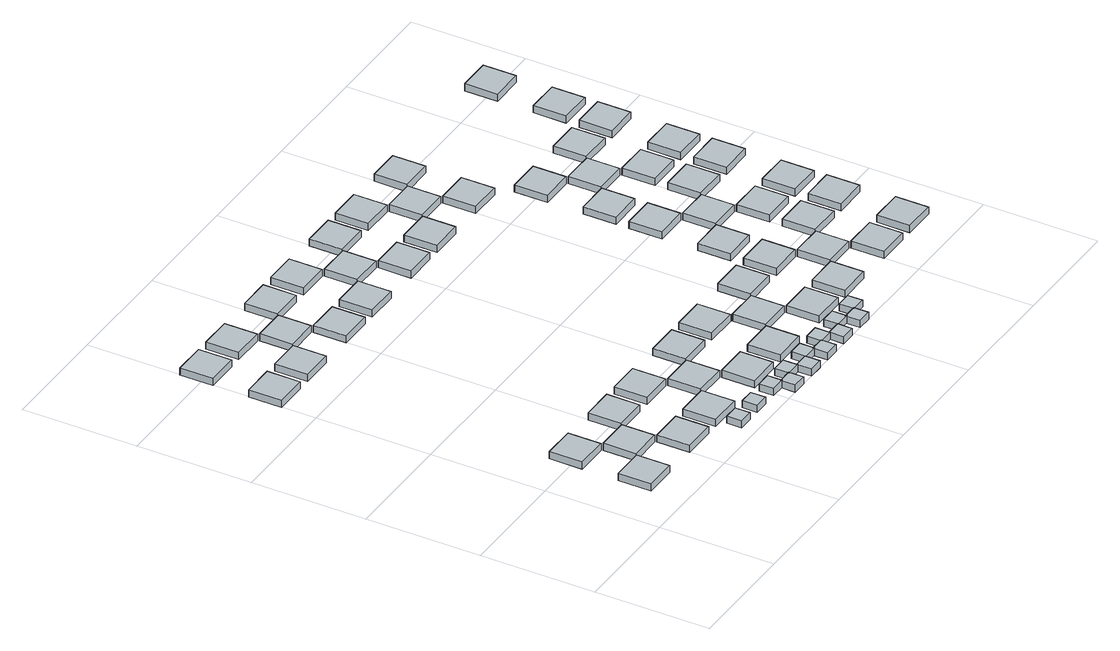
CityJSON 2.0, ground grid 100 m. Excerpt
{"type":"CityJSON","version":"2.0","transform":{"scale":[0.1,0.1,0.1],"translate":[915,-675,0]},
"CityObjects":{
"object1":{"type":"GenericCityObject","geometry":[{"type":"Solid","lod":"1","boundaries":[[[[0,1,2,3]],[[4,5,1,0]],[[5,6,2,1]],[[6,7,3,2]],[[7,4,0,3]],[[7,6,5,4]]]]}]},
"object2":{"type":"GenericCityObject","geometry":[{"type":"Solid","lod":"1","boundaries":[[[[8,9,10,11]],[[12,13,9,8]],[[13,14,10,9]],[[14,15,11,10]],[[15,12,8,11]],[[15,14,13,12]]]]}]},
"object3":{"type":"GenericCityObject","geometry":[{"type":"Solid","lod":"1","boundaries":[[[[16,17,18,19]],[[20,21,17,16]],[[21,22,18,17]],[[22,23,19,18]],[[23,20,16,19]],[[23,22,21,20]]]]}]},
"object4":{"type":"GenericCityObject","geometry":[{"type":"Solid","lod":"1","boundaries":[[[[24,25,26,27]],[[28,29,25,24]],[[29,30,26,25]],[[30,31,27,26]],[[31,28,24,27]],[[31,30,29,28]]]]}]},
"object5":{"type":"GenericCityObject","geometry":[{"type":"Solid","lod":"1","boundaries":[[[[32,33,34,35]],[[36,37,33,32]],[[37,38,34,33]],[[38,39,35,34]],[[39,36,32,35]],[[39,38,37,36]]]]}]},
"object6":{"type":"GenericCityObject","geometry":[{"type":"Solid","lod":"1","boundaries":[[[[40,41,42,43]],[[44,45,41,40]],[[45,46,42,41]],[[46,47,43,42]],[[47,44,40,43]],[[47,46,45,44]]]]}]},
"object7":{"type":"GenericCityObject","geometry":[{"type":"Solid","lod":"1","boundaries":[[[[48,49,50,51]],[[52,53,49,48]],[[53,54,50,49]],[[54,55,51,50]],[[55,52,48,51]],[[55,54,53,52]]]]}]},
"object8":{"type":"GenericCityObject","geometry":[{"type":"Solid","lod":"1","boundaries":[[[[56,57,58,59]],[[60,61,57,56]],[[61,62,58,57]],[[62,63,59,58]],[[63,60,56,59]],[[63,62,61,60]]]]}]},
"object9":{"type":"GenericCityObject","geometry":[{"type":"Solid","lod":"1","boundaries":[[[[64,65,66,67]],[[68,69,65,64]],[[69,70,66,65]],[[70,71,67,66]],[[71,68,64,67]],[[71,70,69,68]]]]}]},
"object10":{"type":"GenericCityObject","geometry":[{"type":"Solid","lod":"1","boundaries":[[[[72,73,74,75]],[[76,77,73,72]],[[77,78,74,73]],[[78,79,75,74]],[[79,76,72,75]],[[79,78,77,76]]]]}]},
"object11":{"type":"GenericCityObject","geometry":[{"type":"Solid","lod":"1","boundaries":[[[[80,81,82,83]],[[84,85,81,80]],[[85,86,82,81]],[[86,87,83,82]],[[87,84,80,83]],[[87,86,85,84]]]]}]},
"object12":{"type":"GenericCityObject","geometry":[{"type":"Solid","lod":"1","boundaries":[[[[88,89,90,91]],[[92,93,89,88]],[[93,94,90,89]],[[94,95,91,90]],[[95,92,88,91]],[[95,94,93,92]]]]}]},
"object13":{"type":"GenericCityObject","geometry":[{"type":"Solid","lod":"1","boundaries":[[[[96,97,98,99]],[[100,101,97,96]],[[101,102,98,97]],[[102,103,99,98]],[[103,100,96,99]],[[103,102,101,100]]]]}]},
"object14":{"type":"GenericCityObject","geometry":[{"type":"Solid","lod":"1","boundaries":[[[[104,105,106,107]],[[108,109,105,104]],[[109,110,106,105]],[[110,111,107,106]],[[111,108,104,107]],[[111,110,109,108]]]]}]},
"object15":{"type":"GenericCityObject","geometry":[{"type":"Solid","lod":"1","boundaries":[[[[112,113,114,115]],[[116,117,113,112]],[[117,118,114,113]],[[118,119,115,114]],[[119,116,112,115]],[[119,118,117,116]]]]}]},
"object16":{"type":"GenericCityObject","geometry":[{"type":"Solid","lod":"1","boundaries":[[[[120,121,122,123]],[[124,125,121,120]],[[125,126,122,121]],[[126,127,123,122]],[[127,124,120,123]],[[127,126,125,124]]]]}]},
"object17":{"type":"GenericCityObject","geometry":[{"type":"Solid","lod":"1","boundaries":[[[[128,129,130,131]],[[132,133,129,128]],[[133,134,130,129]],[[134,135,131,130]],[[135,132,128,131]],[[135,134,133,132]]]]}]},
"object18":{"type":"GenericCityObject","geometry":[{"type":"Solid","lod":"1","boundaries":[[[[136,137,138,139]],[[140,141,137,136]],[[141,142,138,137]],[[142,143,139,138]],[[143,140,136,139]],[[143,142,141,140]]]]}]},
"object19":{"type":"GenericCityObject","geometry":[{"type":"Solid","lod":"1","boundaries":[[[[144,145,146,147]],[[148,149,145,144]],[[149,150,146,145]],[[150,151,147,146]],[[151,148,144,147]],[[151,150,149,148]]]]}]},
"object20":{"type":"GenericCityObject","geometry":[{"type":"Solid","lod":"1","boundaries":[[[[152,153,154,155]],[[156,157,153,152]],[[157,158,154,153]],[[158,159,155,154]],[[159,156,152,155]],[[159,158,157,156]]]]}]},
"object21":{"type":"GenericCityObject","geometry":[{"type":"Solid","lod":"1","boundaries":[[[[160,161,162,163]],[[164,165,161,160]],[[165,166,162,161]],[[166,167,163,162]],[[167,164,160,163]],[[167,166,165,164]]]]}]},
"object22":{"type":"GenericCityObject","geometry":[{"type":"Solid","lod":"1","boundaries":[[[[168,169,170,171]],[[172,173,169,168]],[[173,174,170,169]],[[174,175,171,170]],[[175,172,168,171]],[[175,174,173,172]]]]}]},
"object23":{"type":"GenericCityObject","geometry":[{"type":"Solid","lod":"1","boundaries":[[[[176,177,178,179]],[[180,181,177,176]],[[181,182,178,177]],[[182,183,179,178]],[[183,180,176,179]],[[183,182,181,180]]]]}]},
"object24":{"type":"GenericCityObject","geometry":[{"type":"Solid","lod":"1","boundaries":[[[[184,185,186,187]],[[188,189,185,184]],[[189,190,186,185]],[[190,191,187,186]],[[191,188,184,187]],[[191,190,189,188]]]]}]},
"object25":{"type":"GenericCityObject","geometry":[{"type":"Solid","lod":"1","boundaries":[[[[192,193,194,195]],[[196,197,193,192]],[[197,198,194,193]],[[198,199,195,194]],[[199,196,192,195]],[[199,198,197,196]]]]}]},
"object26":{"type":"GenericCityObject","geometry":[{"type":"Solid","lod":"1","boundaries":[[[[200,201,202,203]],[[204,205,201,200]],[[205,206,202,201]],[[206,207,203,202]],[[207,204,200,203]],[[207,206,205,204]]]]}]},
"object27":{"type":"GenericCityObject","geometry":[{"type":"Solid","lod":"1","boundaries":[[[[208,209,210,211]],[[212,213,209,208]],[[213,214,210,209]],[[214,215,211,210]],[[215,212,208,211]],[[215,214,213,212]]]]}]},
"object28":{"type":"GenericCityObject","geometry":[{"type":"Solid","lod":"1","boundaries":[[[[216,217,218,219]],[[220,221,217,216]],[[221,222,218,217]],[[222,223,219,218]],[[223,220,216,219]],[[223,222,221,220]]]]}]},
"object29":{"type":"GenericCityObject","geometry":[{"type":"Solid","lod":"1","boundaries":[[[[224,225,226,227]],[[228,229,225,224]],[[229,230,226,225]],[[230,231,227,226]],[[231,228,224,227]],[[231,230,229,228]]]]}]},
"object30":{"type":"GenericCityObject","geometry":[{"type":"Solid","lod":"1","boundaries":[[[[232,233,234,235]],[[236,237,233,232]],[[237,238,234,233]],[[238,239,235,234]],[[239,236,232,235]],[[239,238,237,236]]]]}]},
"object31":{"type":"GenericCityObject","geometry":[{"type":"Solid","lod":"1","boundaries":[[[[240,241,242,243]],[[244,245,241,240]],[[245,246,242,241]],[[246,247,243,242]],[[247,244,240,243]],[[247,246,245,244]]]]}]},
"object32":{"type":"GenericCityObject","geometry":[{"type":"Solid","lod":"1","boundaries":[[[[248,249,250,251]],[[252,253,249,248]],[[253,254,250,249]],[[254,255,251,250]],[[255,252,248,251]],[[255,254,253,252]]]]}]},
"object33":{"type":"GenericCityObject","geometry":[{"type":"Solid","lod":"1","boundaries":[[[[256,257,258,259]],[[260,261,257,256]],[[261,262,258,257]],[[262,263,259,258]],[[263,260,256,259]],[[263,262,261,260]]]]}]},
"object34":{"type":"GenericCityObject","geometry":[{"type":"Solid","lod":"1","boundaries":[[[[264,265,266,267]],[[268,269,265,264]],[[269,270,266,265]],[[270,271,267,266]],[[271,268,264,267]],[[271,270,269,268]]]]}]},
"object35":{"type":"GenericCityObject","geometry":[{"type":"Solid","lod":"1","boundaries":[[[[272,273,274,275]],[[276,277,273,272]],[[277,278,274,273]],[[278,279,275,274]],[[279,276,272,275]],[[279,278,277,276]]]]}]},
"object36":{"type":"GenericCityObject","geometry":[{"type":"Solid","lod":"1","boundaries":[[[[280,281,282,283]],[[284,285,281,280]],[[285,286,282,281]],[[286,287,283,282]],[[287,284,280,283]],[[287,286,285,284]]]]}]},
"object37":{"type":"GenericCityObject","geometry":[{"type":"Solid","lod":"1","boundaries":[[[[288,289,290,291]],[[292,293,289,288]],[[293,294,290,289]],[[294,295,291,290]],[[295,292,288,291]],[[295,294,293,292]]]]}]},
"object38":{"type":"GenericCityObject","geometry":[{"type":"Solid","lod":"1","boundaries":[[[[296,297,298,299]],[[300,301,297,296]],[[301,302,298,297]],[[302,303,299,298]],[[303,300,296,299]],[[303,302,301,300]]]]}]},
"object39":{"type":"GenericCityObject","geometry":[{"type":"Solid","lod":"1","boundaries":[[[[304,305,306,307]],[[308,309,305,304]],[[309,310,306,305]],[[310,311,307,306]],[[311,308,304,307]],[[311,310,309,308]]]]}]},
"object40":{"type":"GenericCityObject","geometry":[{"type":"Solid","lod":"1","boundaries":[[[[312,313,314,315]],[[316,317,313,312]],[[317,318,314,313]],[[318,319,315,314]],[[319,316,312,315]],[[319,318,317,316]]]]}]},
"object41":{"type":"GenericCityObject","geometry":[{"type":"Solid","lod":"1","boundaries":[[[[320,321,322,323]],[[324,325,321,320]],[[325,326,322,321]],[[326,327,323,322]],[[327,324,320,323]],[[327,326,325,324]]]]}]},
"object42":{"type":"GenericCityObject","geometry":[{"type":"Solid","lod":"1","boundaries":[[[[328,329,330,331]],[[332,333,329,328]],[[333,334,330,329]],[[334,335,331,330]],[[335,332,328,331]],[[335,334,333,332]]]]}]},
"object43":{"type":"GenericCityObject","geometry":[{"type":"Solid","lod":"1","boundaries":[[[[336,337,338,339]],[[340,341,337,336]],[[341,342,338,337]],[[342,343,339,338]],[[343,340,336,339]],[[343,342,341,340]]]]}]},
"object44":{"type":"GenericCityObject","geometry":[{"type":"Solid","lod":"1","boundaries":[[[[344,345,346,347]],[[348,349,345,344]],[[349,350,346,345]],[[350,351,347,346]],[[351,348,344,347]],[[351,350,349,348]]]]}]},
"object45":{"type":"GenericCityObject","geometry":[{"type":"Solid","lod":"1","boundaries":[[[[352,353,354,355]],[[356,357,353,352]],[[357,358,354,353]],[[358,359,355,354]],[[359,356,352,355]],[[359,358,357,356]]]]}]},
"object46":{"type":"GenericCityObject","geometry":[{"type":"Solid","lod":"1","boundaries":[[[[360,361,362,363]],[[364,365,361,360]],[[365,366,362,361]],[[366,367,363,362]],[[367,364,360,363]],[[367,366,365,364]]]]}]},
"object47":{"type":"GenericCityObject","geometry":[{"type":"Solid","lod":"1","boundaries":[[[[368,369,370,371]],[[372,373,369,368]],[[373,374,370,369]],[[374,375,371,370]],[[375,372,368,371]],[[375,374,373,372]]]]}]},
"object48":{"type":"GenericCityObject","geometry":[{"type":"Solid","lod":"1","boundaries":[[[[376,377,378,379]],[[380,381,377,376]],[[381,382,378,377]],[[382,383,379,378]],[[383,380,376,379]],[[383,382,381,380]]]]}]},
"object49":{"type":"GenericCityObject","geometry":[{"type":"Solid","lod":"1","boundaries":[[[[384,385,386,387]],[[388,389,385,384]],[[389,390,386,385]],[[390,391,387,386]],[[391,388,384,387]],[[391,390,389,388]]]]}]},
"object50":{"type":"GenericCityObject","geometry":[{"type":"Solid","lod":"1","boundaries":[[[[392,393,394,395]],[[396,397,393,392]],[[397,398,394,393]],[[398,399,395,394]],[[399,396,392,395]],[[399,398,397,396]]]]}]},
"object51":{"type":"GenericCityObject","geometry":[{"type":"Solid","lod":"1","boundaries":[[[[400,401,402,403]],[[404,405,401,400]],[[405,406,402,401]],[[406,407,403,402]],[[407,404,400,403]],[[407,406,405,404]]]]}]},
"object52":{"type":"GenericCityObject","geometry":[{"type":"Solid","lod":"1","boundaries":[[[[408,409,410,411]],[[412,413,409,408]],[[413,414,410,409]],[[414,415,411,410]],[[415,412,408,411]],[[415,414,413,412]]]]}]},
"object53":{"type":"GenericCityObject","geometry":[{"type":"Solid","lod":"1","boundaries":[[[[416,417,418,419]],[[420,421,417,416]],[[421,422,418,417]],[[422,423,419,418]],[[423,420,416,419]],[[423,422,421,420]]]]}]},
"object54":{"type":"GenericCityObject","geometry":[{"type":"Solid","lod":"1","boundaries":[[[[424,425,426,427]],[[428,429,425,424]],[[429,430,426,425]],[[430,431,427,426]],[[431,428,424,427]],[[431,430,429,428]]]]}]},
"object55":{"type":"GenericCityObject","geometry":[{"type":"Solid","lod":"1","boundaries":[[[[432,433,434,435]],[[436,437,433,432]],[[437,438,434,433]],[[438,439,435,434]],[[439,436,432,435]],[[439,438,437,436]]]]}]},
"object56":{"type":"GenericCityObject","geometry":[{"type":"Solid","lod":"1","boundaries":[[[[440,441,442,443]],[[444,445,441,440]],[[445,446,442,441]],[[446,447,443,442]],[[447,444,440,443]],[[447,446,445,444]]]]}]},
"object57":{"type":"GenericCityObject","geometry":[{"type":"Solid","lod":"1","boundaries":[[[[448,449,450,451]],[[452,453,449,448]],[[453,454,450,449]],[[454,455,451,450]],[[455,452,448,451]],[[455,454,453,452]]]]}]},
"object58":{"type":"GenericCityObject","geometry":[{"type":"Solid","lod":"1","boundaries":[[[[456,457,458,459]],[[460,461,457,456]],[[461,462,458,457]],[[462,463,459,458]],[[463,460,456,459]],[[463,462,461,460]]]]}]},
"object59":{"type":"GenericCityObject","geometry":[{"type":"Solid","lod":"1","boundaries":[[[[464,465,466,467]],[[468,469,465,464]],[[469,470,466,465]],[[470,471,467,466]],[[471,468,464,467]],[[471,470,469,468]]]]}]},
"object60":{"type":"GenericCityObject","geometry":[{"type":"Solid","lod":"1","boundaries":[[[[472,473,474,475]],[[476,477,473,472]],[[477,478,474,473]],[[478,479,475,474]],[[479,476,472,475]],[[479,478,477,476]]]]}]},
"object61":{"type":"GenericCityObject","geometry":[{"type":"Solid","lod":"1","boundaries":[[[[480,481,482,483]],[[484,485,481,480]],[[485,486,482,481]],[[486,487,483,482]],[[487,484,480,483]],[[487,486,485,484]]]]}]},
"object62":{"type":"GenericCityObject","geometry":[{"type":"Solid","lod":"1","boundaries":[[[[488,489,490,491]],[[492,493,489,488]],[[493,494,490,489]],[[494,495,491,490]],[[495,492,488,491]],[[495,494,493,492]]]]}]},
"object63":{"type":"GenericCityObject","geometry":[{"type":"Solid","lod":"1","boundaries":[[[[496,497,498,499]],[[500,501,497,496]],[[501,502,498,497]],[[502,503,499,498]],[[503,500,496,499]],[[503,502,501,500]]]]}]},
"object64":{"type":"GenericCityObject","geometry":[{"type":"Solid","lod":"1","boundaries":[[[[504,505,506,507]],[[508,509,505,504]],[[509,510,506,505]],[[510,511,507,506]],[[511,508,504,507]],[[511,510,509,508]]]]}]},
"object65":{"type":"GenericCityObject","geometry":[{"type":"Solid","lod":"1","boundaries":[[[[512,513,514,515]],[[516,517,513,512]],[[517,518,514,513]],[[518,519,515,514]],[[519,516,512,515]],[[519,518,517,516]]]]}]},
"object66":{"type":"GenericCityObject","geometry":[{"type":"Solid","lod":"1","boundaries":[[[[520,521,522,523]],[[524,525,521,520]],[[525,526,522,521]],[[526,527,523,522]],[[527,524,520,523]],[[527,526,525,524]]]]}]},
"object67":{"type":"GenericCityObject","geometry":[{"type":"Solid","lod":"1","boundaries":[[[[528,529,530,531]],[[532,533,529,528]],[[533,534,530,529]],[[534,535,531,530]],[[535,532,528,531]],[[535,534,533,532]]]]}]},
"object68":{"type":"GenericCityObject","geometry":[{"type":"Solid","lod":"1","boundaries":[[[[536,537,538,539]],[[540,541,537,536]],[[541,542,538,537]],[[542,543,539,538]],[[543,540,536,539]],[[543,542,541,540]]]]}]}
},
"vertices":[
[400,300,0],[689,300,0],[689,589,0],[400,589,0],[400,300,65],[689,300,65],[689,589,65],[400,589,65],
[400,900,0],[689,900,0],[689,1189,0],[400,1189,0],[400,900,65],[689,900,65],[689,1189,65],[400,1189,65],
[700,600,0],[989,600,0],[989,889,0],[700,889,0],[700,600,65],[989,600,65],[989,889,65],[700,889,65],
[0,3300,0],[289,3300,0],[289,3589,0],[0,3589,0],[0,3300,65],[289,3300,65],[289,3589,65],[0,3589,65],
[1000,300,0],[1289,300,0],[1289,589,0],[1000,589,0],[1000,300,65],[1289,300,65],[1289,589,65],[1000,589,65],
[0,3900,0],[289,3900,0],[289,4189,0],[0,4189,0],[0,3900,65],[289,3900,65],[289,4189,65],[0,4189,65],
[1000,900,0],[1289,900,0],[1289,1189,0],[1000,1189,0],[1000,900,65],[1289,900,65],[1289,1189,65],[1000,1189,65],
[400,3300,0],[689,3300,0],[689,3589,0],[400,3589,0],[400,3300,65],[689,3300,65],[689,3589,65],[400,3589,65],
[1480,120,0],[1610,120,0],[1610,250,0],[1480,250,0],[1480,120,65],[1610,120,65],[1610,250,65],[1480,250,65],
[1400,300,0],[1689,300,0],[1689,589,0],[1400,589,0],[1400,300,65],[1689,300,65],[1689,589,65],[1400,589,65],
[400,3900,0],[689,3900,0],[689,4189,0],[400,4189,0],[400,3900,65],[689,3900,65],[689,4189,65],[400,4189,65],
[1720,120,0],[1850,120,0],[1850,250,0],[1720,250,0],[1720,120,65],[1850,120,65],[1850,250,65],[1720,250,65],
[1400,900,0],[1689,900,0],[1689,1189,0],[1400,1189,0],[1400,900,65],[1689,900,65],[1689,1189,65],[1400,1189,65],
[700,3600,0],[989,3600,0],[989,3889,0],[700,3889,0],[700,3600,65],[989,3600,65],[989,3889,65],[700,3889,65],
[1700,600,0],[1989,600,0],[1989,889,0],[1700,889,0],[1700,600,65],[1989,600,65],[1989,889,65],[1700,889,65],
[1980,120,0],[2110,120,0],[2110,250,0],[1980,250,0],[1980,120,65],[2110,120,65],[2110,250,65],[1980,250,65],
[1000,3300,0],[1289,3300,0],[1289,3589,0],[1000,3589,0],[1000,3300,65],[1289,3300,65],[1289,3589,65],[1000,3589,65],
[2100,0,0],[2230,0,0],[2230,130,0],[2100,130,0],[2100,0,65],[2230,0,65],[2230,130,65],[2100,130,65],
[2000,300,0],[2289,300,0],[2289,589,0],[2000,589,0],[2000,300,65],[2289,300,65],[2289,589,65],[2000,589,65],
[2220,120,0],[2350,120,0],[2350,250,0],[2220,250,0],[2220,120,65],[2350,120,65],[2350,250,65],[2220,250,65],
[1000,3900,0],[1289,3900,0],[1289,4189,0],[1000,4189,0],[1000,3900,65],[1289,3900,65],[1289,4189,65],[1000,4189,65],
[2350,0,0],[2480,0,0],[2480,130,0],[2350,130,0],[2350,0,65],[2480,0,65],[2480,130,65],[2350,130,65],
[2000,900,0],[2289,900,0],[2289,1189,0],[2000,1189,0],[2000,900,65],[2289,900,65],[2289,1189,65],[2000,1189,65],
[1400,3300,0],[1689,3300,0],[1689,3589,0],[1400,3589,0],[1400,3300,65],[1689,3300,65],[1689,3589,65],[1400,3589,65],
[2480,120,0],[2610,120,0],[2610,250,0],[2480,250,0],[2480,120,65],[2610,120,65],[2610,250,65],[2480,250,65],
[2400,300,0],[2689,300,0],[2689,589,0],[2400,589,0],[2400,300,65],[2689,300,65],[2689,589,65],[2400,589,65],
[2600,0,0],[2730,0,0],[2730,130,0],[2600,130,0],[2600,0,65],[2730,0,65],[2730,130,65],[2600,130,65],
[1400,3900,0],[1689,3900,0],[1689,4189,0],[1400,4189,0],[1400,3900,65],[1689,3900,65],[1689,4189,65],[1400,4189,65],
[2720,120,0],[2850,120,0],[2850,250,0],[2720,250,0],[2720,120,65],[2850,120,65],[2850,250,65],[2720,250,65],
[2400,900,0],[2689,900,0],[2689,1189,0],[2400,1189,0],[2400,900,65],[2689,900,65],[2689,1189,65],[2400,1189,65],
[2850,0,0],[2980,0,0],[2980,130,0],[2850,130,0],[2850,0,65],[2980,0,65],[2980,130,65],[2850,130,65],
[1700,3600,0],[1989,3600,0],[1989,3889,0],[1700,3889,0],[1700,3600,65],[1989,3600,65],[1989,3889,65],[1700,3889,65],
[2700,600,0],[2989,600,0],[2989,889,0],[2700,889,0],[2700,600,65],[2989,600,65],[2989,889,65],[2700,889,65],
[2980,120,0],[3110,120,0],[3110,250,0],[2980,250,0],[2980,120,65],[3110,120,65],[3110,250,65],[2980,250,65],
[2000,3300,0],[2289,3300,0],[2289,3589,0],[2000,3589,0],[2000,3300,65],[2289,3300,65],[2289,3589,65],[2000,3589,65],
[3100,0,0],[3230,0,0],[3230,130,0],[3100,130,0],[3100,0,65],[3230,0,65],[3230,130,65],[3100,130,65],
[3000,300,0],[3289,300,0],[3289,589,0],[3000,589,0],[3000,300,65],[3289,300,65],[3289,589,65],[3000,589,65],
[3220,120,0],[3350,120,0],[3350,250,0],[3220,250,0],[3220,120,65],[3350,120,65],[3350,250,65],[3220,250,65],
[2000,3900,0],[2289,3900,0],[2289,4189,0],[2000,4189,0],[2000,3900,65],[2289,3900,65],[2289,4189,65],[2000,4189,65],
[3000,900,0],[3289,900,0],[3289,1189,0],[3000,1189,0],[3000,900,65],[3289,900,65],[3289,1189,65],[3000,1189,65],
[2400,3300,0],[2689,3300,0],[2689,3589,0],[2400,3589,0],[2400,3300,65],[2689,3300,65],[2689,3589,65],[2400,3589,65],
[3400,300,0],[3689,300,0],[3689,589,0],[3400,589,0],[3400,300,65],[3689,300,65],[3689,589,65],[3400,589,65],
[2400,3900,0],[2689,3900,0],[2689,4189,0],[2400,4189,0],[2400,3900,65],[2689,3900,65],[2689,4189,65],[2400,4189,65],
[3400,900,0],[3689,900,0],[3689,1189,0],[3400,1189,0],[3400,900,65],[3689,900,65],[3689,1189,65],[3400,1189,65],
[2700,3600,0],[2989,3600,0],[2989,3889,0],[2700,3889,0],[2700,3600,65],[2989,3600,65],[2989,3889,65],[2700,3889,65],
[3400,1300,0],[3689,1300,0],[3689,1589,0],[3400,1589,0],[3400,1300,65],[3689,1300,65],[3689,1589,65],[3400,1589,65],
[3700,600,0],[3989,600,0],[3989,889,0],[3700,889,0],[3700,600,65],[3989,600,65],[3989,889,65],[3700,889,65],
[3400,1900,0],[3689,1900,0],[3689,2189,0],[3400,2189,0],[3400,1900,65],[3689,1900,65],[3689,2189,65],[3400,2189,65],
[3000,3300,0],[3289,3300,0],[3289,3589,0],[3000,3589,0],[3000,3300,65],[3289,3300,65],[3289,3589,65],[3000,3589,65],
[4000,300,0],[4289,300,0],[4289,589,0],[4000,589,0],[4000,300,65],[4289,300,65],[4289,589,65],[4000,589,65],
[3400,2300,0],[3689,2300,0],[3689,2589,0],[3400,2589,0],[3400,2300,65],[3689,2300,65],[3689,2589,65],[3400,2589,65],
[3000,3900,0],[3289,3900,0],[3289,4189,0],[3000,4189,0],[3000,3900,65],[3289,3900,65],[3289,4189,65],[3000,4189,65],
[3700,1600,0],[3989,1600,0],[3989,1889,0],[3700,1889,0],[3700,1600,65],[3989,1600,65],[3989,1889,65],[3700,1889,65],
[4000,900,0],[4289,900,0],[4289,1189,0],[4000,1189,0],[4000,900,65],[4289,900,65],[4289,1189,65],[4000,1189,65],
[3400,2900,0],[3689,2900,0],[3689,3189,0],[3400,3189,0],[3400,2900,65],[3689,2900,65],[3689,3189,65],[3400,3189,65],
[4000,1300,0],[4289,1300,0],[4289,1589,0],[4000,1589,0],[4000,1300,65],[4289,1300,65],[4289,1589,65],[4000,1589,65],
[3700,2600,0],[3989,2600,0],[3989,2889,0],[3700,2889,0],[3700,2600,65],[3989,2600,65],[3989,2889,65],[3700,2889,65],
[4400,300,0],[4689,300,0],[4689,589,0],[4400,589,0],[4400,300,65],[4689,300,65],[4689,589,65],[4400,589,65],
[4000,1900,0],[4289,1900,0],[4289,2189,0],[4000,2189,0],[4000,1900,65],[4289,1900,65],[4289,2189,65],[4000,2189,65],
[4400,900,0],[4689,900,0],[4689,1189,0],[4400,1189,0],[4400,900,65],[4689,900,65],[4689,1189,65],[4400,1189,65],
[4000,2300,0],[4289,2300,0],[4289,2589,0],[4000,2589,0],[4000,2300,65],[4289,2300,65],[4289,2589,65],[4000,2589,65],
[4400,1300,0],[4689,1300,0],[4689,1589,0],[4400,1589,0],[4400,1300,65],[4689,1300,65],[4689,1589,65],[4400,1589,65],
[4000,2900,0],[4289,2900,0],[4289,3189,0],[4000,3189,0],[4000,2900,65],[4289,2900,65],[4289,3189,65],[4000,3189,65],
[4400,1900,0],[4689,1900,0],[4689,2189,0],[4400,2189,0],[4400,1900,65],[4689,1900,65],[4689,2189,65],[4400,2189,65],
[4400,2300,0],[4689,2300,0],[4689,2589,0],[4400,2589,0],[4400,2300,65],[4689,2300,65],[4689,2589,65],[4400,2589,65],
[4400,2900,0],[4689,2900,0],[4689,3189,0],[4400,3189,0],[4400,2900,65],[4689,2900,65],[4689,3189,65],[4400,3189,65],
[4400,3300,0],[4689,3300,0],[4689,3589,0],[4400,3589,0],[4400,3300,65],[4689,3300,65],[4689,3589,65],[4400,3589,65],
[4400,3900,0],[4689,3900,0],[4689,4189,0],[4400,4189,0],[4400,3900,65],[4689,3900,65],[4689,4189,65],[4400,4189,65]
]}
